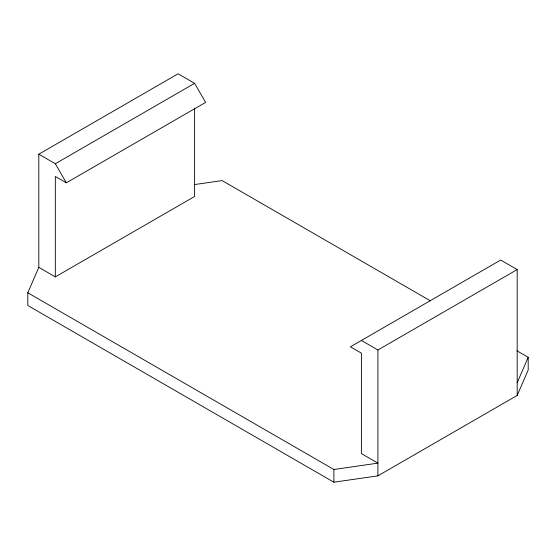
<?xml version="1.0" encoding="UTF-8"?>
<svg xmlns="http://www.w3.org/2000/svg" width="556" height="556" viewBox="0 0 556 556"><rect width="100%" height="100%" fill="white"/><g stroke="black" fill="none" stroke-linecap="round" stroke-linejoin="round"><path stroke-width="0.83" d="M516.92 350.787L528.2 357.299L528.2 370.011L517.191 395.434L377.913 475.846L333.878 482.205L27.8 305.494L27.8 292.783L38.809 267.353L38.809 154.207L178.087 73.795L194.6 83.331L205.609 102.401L66.338 182.813L55.322 176.454L55.322 276.888L38.809 267.353M517.191 382.723L528.2 357.299M38.809 154.207L55.322 163.742L194.6 83.331M55.322 276.888L194.6 196.476L194.6 108.163M361.4 340.453L377.913 349.988L517.191 269.577L517.191 395.434M194.176 184.62L222.122 180.589L430.434 300.852M27.8 292.783L333.878 469.493L377.913 463.134L361.4 453.599L361.4 353.164L350.391 346.812L500.678 260.041L517.191 269.577M55.322 163.742L66.338 182.813M377.913 349.988L377.913 475.846M333.878 469.493L333.878 482.205"/></g></svg>
